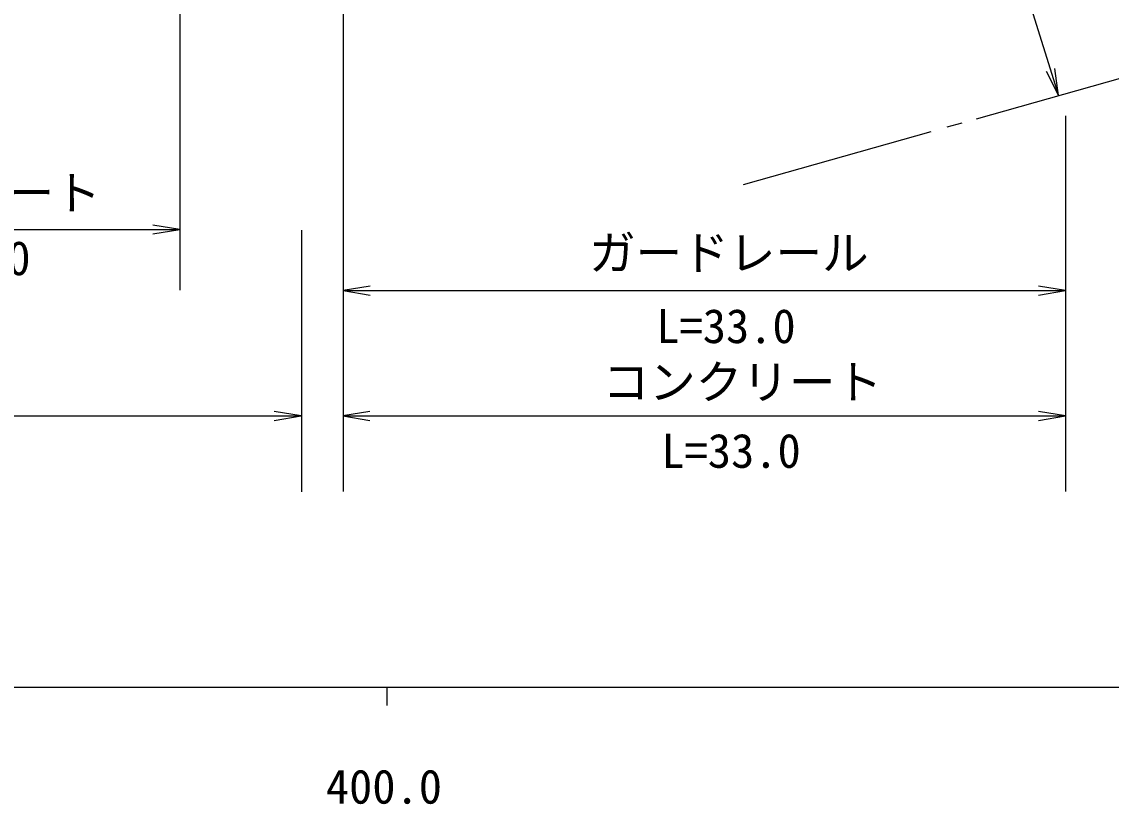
# Model space of a CAD drawing. Units: millimetres, scale not verified. Extents: x 40000 to 680000, y 20000 to 380000.
# Drawn here: x 448418 to 506860, y 198715 to 240675 of the extents above; entities that cross this region are included whole.
import ezdxf
from ezdxf.enums import TextEntityAlignment as Align

# ---------------------------------------------------------------- set-up
doc = ezdxf.new("R2010")
doc.units = ezdxf.units.MM
doc.header["$LTSCALE"] = 1000
for name, color, linetype, lineweight in [('M-BMK-SRVR', 3, 'Continuous', 25), ('M-STR-STR3', 7, 'Continuous', 25), ('M-TTL-BAND', 7, 'Continuous', 25)]:
    doc.layers.add(name, color=color, linetype=linetype, lineweight=lineweight)
doc.styles.add('ＭＳ ゴシック', font='')
doc.styles.get('ＭＳ ゴシック').set_extended_font_data('MS Gothic')

# ---------------------------------------------------------------- blocks, each defined once
blk = doc.blocks.new('open_arrow')
at = {"color": 0, "linetype": 'Continuous', "lineweight": -2}
blk.add_lwpolyline([(7.5, 1.25), (0, 0), (7.5, -1.25)], dxfattribs=at)

msp = doc.modelspace()

# ---------------------------------------------------------------- linework, layer by layer
at = {"layer": 'M-BMK-SRVR'}
for p, q in [((499642, 235478), (515830, 240053)), ((498067, 235033), (498859, 235257)), ((487139, 231944), (497194, 234786))]:
    msp.add_line(p, q, dxfattribs=at)
at = {"layer": 'M-STR-STR3'}
for p, q in [((465653, 277290), (465653, 215491)), ((456888, 274168), (456888, 226291)), ((495529, 263843), (504030, 236718)), ((504412, 235626), (504412, 215491)), ((433663, 229536), (456888, 229536)), ((463422, 229498), (463422, 215471)), ((465653, 226256), (504412, 226256)), ((169591, 219536), (463403, 219536)), ((465644, 219536), (504412, 219536))]:
    msp.add_line(p, q, dxfattribs=at)
at = {"layer": 'M-TTL-BAND'}
for p, q in [((40000, 205000), (579000, 205000)), ((468000, 205000), (468000, 204000))]:
    msp.add_line(p, q, dxfattribs=at)

# ---------------------------------------------------------------- block references
at = {"layer": 'M-STR-STR3', "xscale": 193, "yscale": 193}
for p, rotation in [((504030, 236718), 107.4), ((456888, 229536), 180), ((504412, 226256), 180), ((463403, 219536), 180), ((504412, 219536), 180)]:
    msp.add_blockref('open_arrow', p, dxfattribs=dict(at, rotation=rotation))
for p in [(465653, 226256), (465644, 219536)]:
    msp.add_blockref('open_arrow', p, dxfattribs=at)

# ---------------------------------------------------------------- texts
at = {"layer": 'M-STR-STR3', "style": 'ＭＳ ゴシック'}
for s, p in [('コンクリート', (437658, 230036)), ('ガードレール', (478849, 226817)), ('L=24.0', (441408, 226536)), ('L=33.0', (482453, 222892)), ('コンクリート', (479570, 219892)), ('L=33.0', (482725, 216204))]:
    msp.add_text(s, height=1833, dxfattribs=at).set_placement(p, align=Align.BOTTOM_LEFT)
at = {"layer": 'M-TTL-BAND', "style": 'ＭＳ ゴシック'}
msp.add_text('400.0', height=1833, dxfattribs=at).set_placement((467844, 198195), align=Align.BOTTOM_CENTER)

doc.saveas('drawing.dxf')
